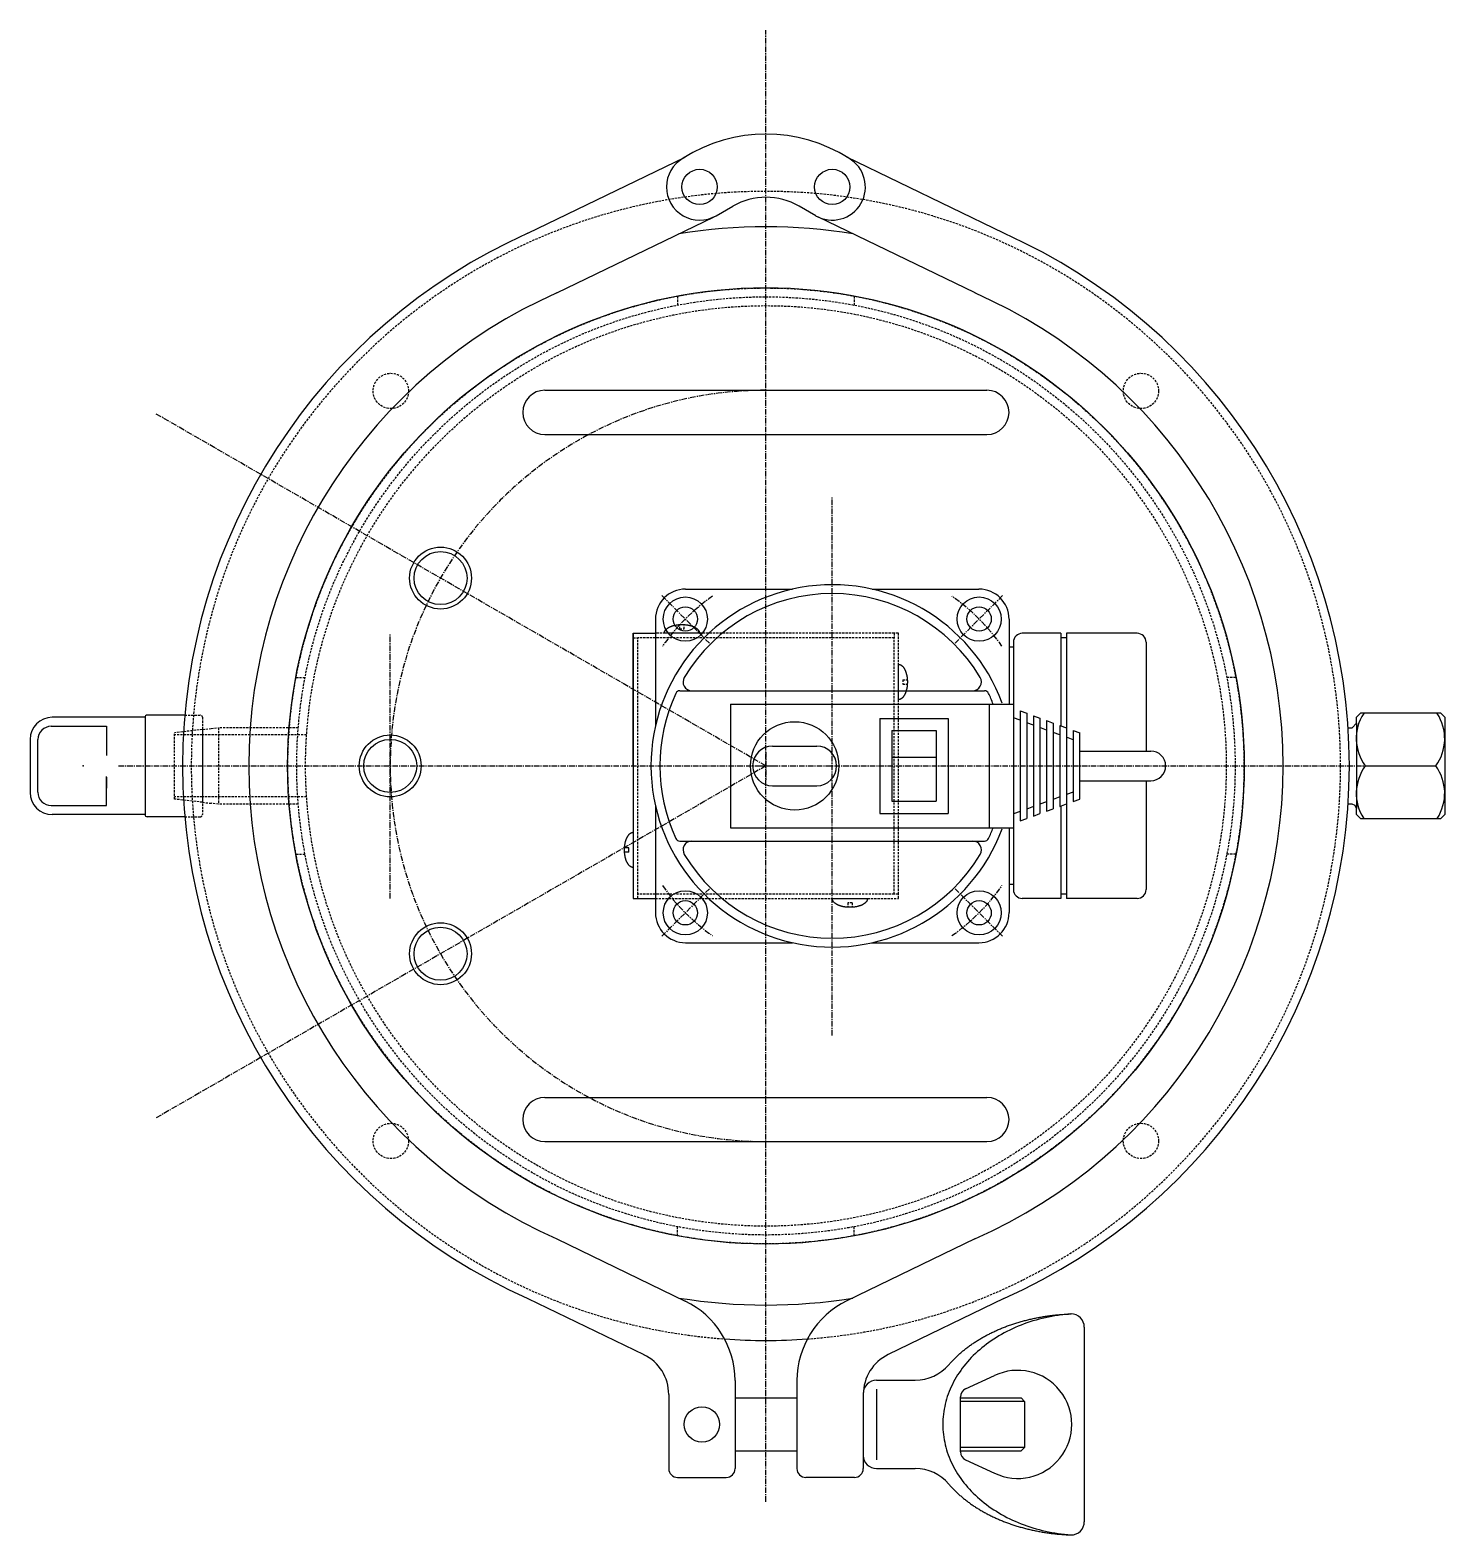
# Model space of a CAD drawing. Extents: x 248 to 1301, y 18 to 1271.
# Drawn here: x 250 to 570.1, y 930.5 to 1271 of the extents above; entities that cross this region are included whole.
import ezdxf

# ---------------------------------------------------------------- set-up
doc = ezdxf.new("R2010")
doc.units = 0
doc.linetypes.add('CENTER', pattern=[2, 1.25, -0.25, 0.25, -0.25])
doc.linetypes.add('DASHED', pattern=[0.75, 0.5, -0.25])
doc.layers.get('0').update_dxf_attribs({"linetype": 'CONTINUOUS'})
doc.layers.add('CENTER', color=1, linetype='CENTER')

msp = doc.modelspace()

# ---------------------------------------------------------------- linework, layer by layer
at = {"color": 7, "linetype": 'CONTINUOUS'}
for p, q in [((362.67, 1225.03), (398.23, 1242.27)), ((470.35, 1225.03), (434.79, 1242.27)), ((405.25, 1229.02), (409.01, 1231.19)), ((427.77, 1229.02), (424.01, 1231.19)), ((369.21, 1211.53), (404.77, 1228.77)), ((463.81, 1211.53), (428.25, 1228.77)), ((366.5, 1189.52), (466.5, 1189.52)), ((366.5, 1179.52), (466.5, 1179.52)), ((398.3, 1144.52), (422.5, 1144.52)), ((440.5, 1144.52), (464.7, 1144.52)), ((391.5, 1137.72), (391.5, 1113.52)), ((471.5, 1137.72), (471.5, 1118.52)), ((386.5, 1134.52), (391.5, 1134.52)), ((386.5, 1134.52), (391.5, 1134.52)), ((386.5, 1104.52), (386.5, 1134.52)), ((386.5, 1134.52), (386.5, 1133.52)), ((401.48, 1134.52), (393.52, 1134.52)), ((483.25, 1134.52), (474.5, 1134.52)), ((483.25, 1134.52), (483.25, 1113.57)), ((484.5, 1134.52), (484.5, 1074.52)), ((500.5, 1134.52), (484.5, 1134.52)), ((386.5, 1133.52), (386.5, 1074.52)), ((386.5, 1133.52), (386.5, 1133.52)), ((472.5, 1131.38), (471.5, 1131.38)), ((472.5, 1132.52), (472.5, 1076.52)), ((484.5, 1133.52), (483.25, 1133.52)), ((502.5, 1132.52), (502.5, 1107.87)), ((397.03, 1121.52), (465.97, 1121.52)), ((408.5, 1118.52), (472.5, 1118.52)), ((408.5, 1118.52), (408.5, 1090.52)), ((467, 1118.52), (467, 1090.52)), ((472.5, 1118.52), (472.5, 1090.52)), ((474, 1116.97), (474, 1092.07)), ((474, 1116.97), (475.5, 1116.42)), ((254.81, 1113.48), (267.35, 1113.48)), ((276.03, 1115.52), (255.03, 1115.52)), ((267.35, 1113.48), (267.35, 1106.91)), ((276.03, 1115.52), (276.03, 1093.52)), ((285.01, 1116.02), (276.53, 1116.02)), ((442.25, 1115.27), (442.25, 1093.77)), ((442.25, 1115.27), (457.75, 1115.27)), ((457.75, 1115.27), (457.75, 1093.77)), ((474, 1114.84), (472.5, 1115.39)), ((475.5, 1116.42), (475.5, 1092.62)), ((477, 1113.74), (475.5, 1114.29)), ((477, 1115.87), (477, 1093.17)), ((477, 1115.87), (478.5, 1115.32)), ((478.5, 1115.32), (478.5, 1093.72)), ((480, 1114.77), (480, 1094.27)), ((480, 1114.77), (481.5, 1114.22)), ((481.5, 1114.22), (481.5, 1094.82)), ((483, 1113.67), (483, 1095.37)), ((483, 1113.67), (484.5, 1113.12)), ((549.11, 1113.17), (550.11, 1114.17)), ((550.11, 1115.52), (551.11, 1116.52)), ((550.11, 1114.17), (550.11, 1115.52)), ((550.11, 1114.17), (550.11, 1094.87)), ((551.11, 1116.52), (569.11, 1116.52)), ((569.11, 1116.52), (570.11, 1115.52)), ((570.11, 1115.52), (570.11, 1093.52)), ((250.03, 1110.52), (250.03, 1098.52)), ((251.81, 1098.55), (251.81, 1110.48)), ((445, 1112.52), (445, 1096.52)), ((445, 1112.52), (455, 1112.52)), ((455, 1112.52), (455, 1096.52)), ((480, 1112.64), (478.5, 1113.19)), ((483, 1111.54), (481.5, 1112.09)), ((484.5, 1113.12), (484.5, 1095.92)), ((486, 1110.44), (484.5, 1110.99)), ((486, 1112.57), (486, 1096.47)), ((486, 1112.57), (487.5, 1112.02)), ((487.5, 1097.02), (487.5, 1112.02)), ((548.21, 1113.17), (549.11, 1113.17)), ((418, 1109.02), (428, 1109.02)), ((487.5, 1107.87), (503.58, 1107.87)), ((386.5, 1104.52), (386.5, 1074.52)), ((445, 1106.52), (455, 1106.52)), ((552.11, 1104.52), (568.09, 1104.52)), ((267.35, 1095.55), (267.35, 1102.12)), ((267.35, 1101.99), (267.35, 1099.45)), ((418, 1100.02), (428, 1100.02)), ((487.5, 1101.17), (503.58, 1101.17)), ((502.5, 1101.17), (502.5, 1076.52)), ((445, 1096.52), (455, 1096.52)), ((483, 1097.5), (481.5, 1096.95)), ((486, 1098.6), (484.5, 1098.05)), ((486, 1096.47), (487.5, 1097.02)), ((254.81, 1095.55), (267.35, 1095.55)), ((276.03, 1093.52), (255.03, 1093.52)), ((276.03, 1093.52), (272.39, 1093.52)), ((285.01, 1093.02), (276.53, 1093.02)), ((391.5, 1095.52), (391.5, 1071.32)), ((442.25, 1093.77), (457.75, 1093.77)), ((474, 1094.2), (472.5, 1093.65)), ((477, 1095.3), (475.5, 1094.75)), ((477, 1093.17), (478.5, 1093.72)), ((480, 1096.4), (478.5, 1095.85)), ((480, 1094.27), (481.5, 1094.82)), ((483, 1095.37), (484.5, 1095.92)), ((483.25, 1095.46), (483.25, 1074.52)), ((549.11, 1095.87), (548.21, 1095.87)), ((549.81, 1095.57), (549.11, 1095.87)), ((550.11, 1094.87), (549.81, 1095.57)), ((550.11, 1093.52), (550.11, 1094.87)), ((550.11, 1093.52), (551.11, 1092.52)), ((569.11, 1092.52), (570.11, 1093.52)), ((408.5, 1090.52), (472.5, 1090.52)), ((471.5, 1090.52), (471.5, 1071.32)), ((474, 1092.07), (475.5, 1092.62)), ((569.11, 1092.52), (551.11, 1092.52)), ((386.5, 1089.5), (386.5, 1081.53)), ((397.03, 1087.52), (465.97, 1087.52)), ((385.5, 1086.02), (384.52, 1086.02)), ((385.5, 1085.02), (384.52, 1085.02)), ((385.5, 1085.02), (385.5, 1086.02)), ((472.5, 1077.65), (471.5, 1077.65)), ((386.5, 1074.52), (391.5, 1074.52)), ((387.5, 1074.52), (391.5, 1074.52)), ((483.25, 1074.52), (474.5, 1074.52)), ((484.5, 1075.51), (483.25, 1075.51)), ((500.5, 1074.52), (484.5, 1074.52)), ((398.3, 1064.52), (422.5, 1064.52)), ((440.5, 1064.52), (464.7, 1064.52)), ((366.5, 1029.52), (466.5, 1029.52)), ((366.5, 1019.52), (466.5, 1019.52)), ((369.21, 997.5), (398.24, 983.43)), ((463.79, 997.5), (434.8, 983.45)), ((362.67, 984), (388.88, 971.3)), ((470.33, 984), (444.16, 971.32)), ((488.52, 977.53), (488.52, 933.51)), ((409.52, 965.43), (409.52, 945.52)), ((423.52, 965.45), (423.52, 945.52)), ((441.52, 965.52), (450.28, 965.52)), ((461.68, 963.55), (468.18, 966.55)), ((394.52, 962.3), (394.52, 945.52)), ((409.5, 961.52), (423.5, 961.52)), ((438.52, 962.52), (438.52, 948.52)), ((438.52, 962.32), (438.52, 945.52)), ((441.52, 963.52), (441.52, 947.52)), ((441.52, 963.52), (441.52, 947.52)), ((460.52, 949.3), (460.52, 961.74)), ((460.52, 961.52), (474.22, 961.52)), ((475.02, 960.72), (460.52, 960.72)), ((474.22, 961.52), (475.02, 960.72)), ((475.02, 960.72), (475.02, 950.32)), ((438.52, 959.18), (438.52, 945.52)), ((475.02, 950.32), (460.52, 950.32)), ((474.22, 949.52), (475.02, 950.32)), ((409.5, 949.52), (423.5, 949.52)), ((460.52, 949.52), (474.22, 949.52)), ((461.68, 947.48), (468.18, 944.49)), ((396.52, 943.52), (407.52, 943.52)), ((436.52, 943.52), (425.52, 943.52)), ((441.52, 945.52), (450.28, 945.52))]:
    msp.add_line(p, q, dxfattribs=at)
at = {"color": 3, "linetype": 'DASHED'}
for p, q in [((396.5, 1210.8), (396.5, 1208.77)), ((436.5, 1210.8), (436.5, 1208.77)), ((445.5, 1134.52), (391.5, 1134.52)), ((397, 1135.52), (397, 1136.5)), ((397, 1135.52), (398, 1135.52)), ((398, 1135.52), (398, 1136.5)), ((445.5, 1134.52), (445.5, 1133.52)), ((446.5, 1134.52), (445.5, 1134.52)), ((446.5, 1075.52), (446.5, 1134.52)), ((386.5, 1133.52), (387.5, 1133.52)), ((387.5, 1075.52), (387.5, 1133.52)), ((445.5, 1133.52), (387.5, 1133.52)), ((445.5, 1075.52), (445.5, 1133.52)), ((446.5, 1119.53), (446.5, 1127.5)), ((310.22, 1124.52), (312.25, 1124.52)), ((447.5, 1124.02), (447.5, 1123.02)), ((447.5, 1124.02), (448.49, 1124.02)), ((522.79, 1124.52), (520.75, 1124.52)), ((447.5, 1123.02), (448.49, 1123.02)), ((285.01, 1116.02), (288.53, 1116.02)), ((289.03, 1115.52), (289.03, 1093.52)), ((289.03, 1112.75), (282.68, 1112.02)), ((282.68, 1097.02), (282.68, 1112.02)), ((289.03, 1111.52), (282.68, 1111.52)), ((289.03, 1112.75), (291, 1112.97)), ((289.03, 1112.75), (289.03, 1096.29)), ((312.59, 1111.52), (289.03, 1111.52)), ((291, 1112.97), (292.68, 1113.17)), ((292.68, 1113.17), (292.68, 1095.87)), ((310.68, 1113.17), (292.68, 1113.17)), ((289.03, 1097.52), (282.68, 1097.52)), ((289.03, 1096.29), (282.68, 1097.02)), ((312.59, 1097.52), (289.03, 1097.52)), ((285.01, 1093.02), (288.53, 1093.02)), ((289.03, 1096.29), (291, 1096.06)), ((292.68, 1095.87), (291, 1096.06)), ((310.68, 1095.87), (292.68, 1095.87)), ((310.22, 1084.52), (312.25, 1084.52)), ((522.79, 1084.52), (520.75, 1084.52)), ((445.5, 1075.52), (387.5, 1075.52)), ((387.5, 1074.52), (387.5, 1075.52)), ((391.5, 1074.52), (446.5, 1074.52)), ((431.52, 1074.52), (439.48, 1074.52)), ((436, 1073.52), (435, 1073.52)), ((435, 1073.52), (435, 1072.53)), ((436, 1073.52), (436, 1072.53)), ((446.5, 1075.52), (445.5, 1075.52)), ((446.5, 1074.52), (446.5, 1075.52)), ((396.5, 998.23), (396.5, 1000.27)), ((436.5, 998.23), (436.5, 1000.27))]:
    msp.add_line(p, q, dxfattribs=at)
for points in [[(393.52, 1134.52, 0), (393.52, 1134.57, 0), (393.52, 1134.61, 0), (393.53, 1134.66, 0), (393.54, 1134.71, 0), (393.55, 1134.76, 0), (393.56, 1134.81, 0), (393.58, 1134.86, 0), (393.59, 1134.91, 0), (393.61, 1134.95, 0), (393.64, 1135, 0), (393.66, 1135.05, 0), (393.69, 1135.1, 0), (393.72, 1135.14, 0), (393.75, 1135.19, 0), (393.78, 1135.24, 0), (393.82, 1135.28, 0), (393.86, 1135.33, 0), (393.9, 1135.37, 0), (393.94, 1135.42, 0), (393.99, 1135.46, 0), (394.04, 1135.5, 0), (394.08, 1135.54, 0), (394.13, 1135.59, 0), (394.19, 1135.63, 0), (394.24, 1135.67, 0), (394.3, 1135.71, 0), (394.36, 1135.75, 0), (394.42, 1135.79, 0), (394.48, 1135.82, 0), (394.55, 1135.86, 0), (394.62, 1135.9, 0), (394.68, 1135.93, 0), (394.75, 1135.97, 0), (394.83, 1136, 0), (394.9, 1136.03, 0), (394.97, 1136.06, 0), (395.05, 1136.09, 0), (395.13, 1136.12, 0), (395.21, 1136.15, 0), (395.29, 1136.18, 0), (395.37, 1136.21, 0), (395.45, 1136.23, 0), (395.54, 1136.26, 0), (395.62, 1136.28, 0), (395.71, 1136.3, 0), (395.8, 1136.32, 0), (395.89, 1136.34, 0), (395.98, 1136.36, 0), (396.07, 1136.38, 0), (396.16, 1136.4, 0), (396.25, 1136.42, 0), (396.34, 1136.43, 0), (396.44, 1136.44, 0), (396.53, 1136.46, 0), (396.63, 1136.47, 0), (396.72, 1136.48, 0), (396.82, 1136.49, 0), (396.92, 1136.49, 0), (397.01, 1136.5, 0), (397.11, 1136.51, 0), (397.21, 1136.51, 0), (397.31, 1136.51, 0), (397.4, 1136.52, 0), (397.5, 1136.52, 0), (397.6, 1136.52, 0), (397.7, 1136.51, 0), (397.79, 1136.51, 0), (397.89, 1136.51, 0), (397.99, 1136.5, 0), (398.08, 1136.49, 0), (398.18, 1136.49, 0), (398.28, 1136.48, 0), (398.37, 1136.47, 0), (398.47, 1136.46, 0), (398.56, 1136.44, 0), (398.66, 1136.43, 0), (398.75, 1136.42, 0), (398.84, 1136.4, 0), (398.94, 1136.38, 0), (399.02, 1136.36, 0), (399.12, 1136.34, 0), (399.2, 1136.32, 0), (399.29, 1136.3, 0), (399.38, 1136.28, 0), (399.46, 1136.26, 0), (399.55, 1136.23, 0), (399.63, 1136.21, 0), (399.71, 1136.18, 0), (399.8, 1136.15, 0), (399.87, 1136.12, 0), (399.95, 1136.09, 0), (400.03, 1136.06, 0), (400.1, 1136.03, 0), (400.18, 1136, 0), (400.25, 1135.97, 0), (400.32, 1135.93, 0), (400.39, 1135.9, 0), (400.45, 1135.86, 0), (400.52, 1135.82, 0), (400.58, 1135.79, 0), (400.64, 1135.75, 0), (400.7, 1135.71, 0), (400.76, 1135.67, 0), (400.81, 1135.63, 0), (400.87, 1135.59, 0), (400.92, 1135.54, 0), (400.97, 1135.5, 0), (401.01, 1135.46, 0), (401.06, 1135.42, 0), (401.1, 1135.37, 0), (401.14, 1135.33, 0), (401.18, 1135.28, 0), (401.22, 1135.24, 0), (401.25, 1135.19, 0), (401.28, 1135.14, 0), (401.31, 1135.1, 0), (401.34, 1135.05, 0), (401.37, 1135, 0), (401.39, 1134.95, 0), (401.41, 1134.91, 0), (401.43, 1134.86, 0), (401.44, 1134.81, 0), (401.45, 1134.76, 0), (401.46, 1134.71, 0), (401.47, 1134.66, 0), (401.48, 1134.61, 0), (401.48, 1134.57, 0), (401.49, 1134.52, 0)], [(446.5, 1127.5, 0), (446.55, 1127.5, 0), (446.6, 1127.5, 0), (446.65, 1127.49, 0), (446.7, 1127.48, 0), (446.75, 1127.47, 0), (446.79, 1127.46, 0), (446.84, 1127.44, 0), (446.89, 1127.42, 0), (446.94, 1127.4, 0), (446.99, 1127.38, 0), (447.03, 1127.36, 0), (447.08, 1127.33, 0), (447.13, 1127.3, 0), (447.18, 1127.27, 0), (447.22, 1127.23, 0), (447.27, 1127.2, 0), (447.31, 1127.16, 0), (447.36, 1127.12, 0), (447.4, 1127.07, 0), (447.44, 1127.03, 0), (447.49, 1126.98, 0), (447.53, 1126.93, 0), (447.57, 1126.88, 0), (447.61, 1126.83, 0), (447.65, 1126.77, 0), (447.69, 1126.72, 0), (447.73, 1126.66, 0), (447.77, 1126.6, 0), (447.81, 1126.53, 0), (447.84, 1126.47, 0), (447.88, 1126.4, 0), (447.92, 1126.33, 0), (447.95, 1126.26, 0), (447.98, 1126.19, 0), (448.01, 1126.12, 0), (448.05, 1126.04, 0), (448.08, 1125.97, 0), (448.11, 1125.89, 0), (448.14, 1125.81, 0), (448.16, 1125.73, 0), (448.19, 1125.65, 0), (448.22, 1125.56, 0), (448.24, 1125.48, 0), (448.26, 1125.39, 0), (448.29, 1125.31, 0), (448.31, 1125.22, 0), (448.33, 1125.13, 0), (448.35, 1125.04, 0), (448.37, 1124.95, 0), (448.38, 1124.86, 0), (448.4, 1124.77, 0), (448.42, 1124.67, 0), (448.43, 1124.58, 0), (448.44, 1124.48, 0), (448.45, 1124.39, 0), (448.46, 1124.29, 0), (448.47, 1124.2, 0), (448.48, 1124.1, 0), (448.49, 1124, 0), (448.49, 1123.91, 0), (448.5, 1123.81, 0), (448.5, 1123.71, 0), (448.5, 1123.61, 0), (448.5, 1123.52, 0), (448.5, 1123.42, 0), (448.5, 1123.32, 0), (448.5, 1123.22, 0), (448.49, 1123.13, 0), (448.49, 1123.03, 0), (448.48, 1122.93, 0), (448.47, 1122.84, 0), (448.46, 1122.74, 0), (448.45, 1122.64, 0), (448.44, 1122.55, 0), (448.43, 1122.45, 0), (448.42, 1122.36, 0), (448.4, 1122.27, 0), (448.38, 1122.17, 0), (448.37, 1122.08, 0), (448.35, 1121.99, 0), (448.33, 1121.9, 0), (448.31, 1121.81, 0), (448.29, 1121.73, 0), (448.26, 1121.64, 0), (448.24, 1121.55, 0), (448.22, 1121.47, 0), (448.19, 1121.39, 0), (448.16, 1121.3, 0), (448.14, 1121.22, 0), (448.11, 1121.14, 0), (448.08, 1121.07, 0), (448.05, 1120.99, 0), (448.01, 1120.91, 0), (447.98, 1120.84, 0), (447.95, 1120.77, 0), (447.92, 1120.7, 0), (447.88, 1120.63, 0), (447.84, 1120.56, 0), (447.81, 1120.5, 0), (447.77, 1120.44, 0), (447.73, 1120.38, 0), (447.69, 1120.32, 0), (447.65, 1120.26, 0), (447.61, 1120.2, 0), (447.57, 1120.15, 0), (447.53, 1120.1, 0), (447.49, 1120.05, 0), (447.44, 1120, 0), (447.4, 1119.96, 0), (447.36, 1119.92, 0), (447.31, 1119.87, 0), (447.27, 1119.84, 0), (447.22, 1119.8, 0), (447.18, 1119.77, 0), (447.13, 1119.73, 0), (447.08, 1119.7, 0), (447.03, 1119.68, 0), (446.99, 1119.65, 0), (446.94, 1119.63, 0), (446.89, 1119.61, 0), (446.84, 1119.59, 0), (446.79, 1119.58, 0), (446.75, 1119.56, 0), (446.7, 1119.55, 0), (446.65, 1119.54, 0), (446.6, 1119.54, 0), (446.55, 1119.53, 0), (446.5, 1119.53, 0)], [(439.48, 1074.52, 0), (439.48, 1074.47, 0), (439.48, 1074.42, 0), (439.47, 1074.37, 0), (439.46, 1074.32, 0), (439.45, 1074.27, 0), (439.44, 1074.22, 0), (439.43, 1074.17, 0), (439.41, 1074.13, 0), (439.39, 1074.08, 0), (439.37, 1074.03, 0), (439.34, 1073.98, 0), (439.31, 1073.94, 0), (439.28, 1073.89, 0), (439.25, 1073.84, 0), (439.22, 1073.8, 0), (439.18, 1073.75, 0), (439.14, 1073.71, 0), (439.1, 1073.66, 0), (439.06, 1073.62, 0), (439.01, 1073.57, 0), (438.97, 1073.53, 0), (438.92, 1073.49, 0), (438.87, 1073.45, 0), (438.81, 1073.41, 0), (438.76, 1073.36, 0), (438.7, 1073.33, 0), (438.64, 1073.29, 0), (438.58, 1073.25, 0), (438.52, 1073.21, 0), (438.45, 1073.17, 0), (438.39, 1073.14, 0), (438.32, 1073.1, 0), (438.25, 1073.07, 0), (438.18, 1073.03, 0), (438.1, 1073, 0), (438.03, 1072.97, 0), (437.95, 1072.94, 0), (437.87, 1072.91, 0), (437.8, 1072.88, 0), (437.71, 1072.85, 0), (437.63, 1072.83, 0), (437.55, 1072.8, 0), (437.46, 1072.78, 0), (437.38, 1072.75, 0), (437.29, 1072.73, 0), (437.2, 1072.71, 0), (437.12, 1072.69, 0), (437.02, 1072.67, 0), (436.93, 1072.65, 0), (436.84, 1072.63, 0), (436.75, 1072.62, 0), (436.66, 1072.6, 0), (436.56, 1072.59, 0), (436.47, 1072.58, 0), (436.37, 1072.57, 0), (436.28, 1072.55, 0), (436.18, 1072.55, 0), (436.08, 1072.54, 0), (435.99, 1072.53, 0), (435.89, 1072.53, 0), (435.79, 1072.52, 0), (435.7, 1072.52, 0), (435.6, 1072.52, 0), (435.5, 1072.52, 0), (435.4, 1072.52, 0), (435.31, 1072.52, 0), (435.21, 1072.52, 0), (435.11, 1072.53, 0), (435.01, 1072.53, 0), (434.92, 1072.54, 0), (434.82, 1072.55, 0), (434.72, 1072.55, 0), (434.63, 1072.57, 0), (434.53, 1072.58, 0), (434.44, 1072.59, 0), (434.34, 1072.6, 0), (434.25, 1072.62, 0), (434.16, 1072.63, 0), (434.07, 1072.65, 0), (433.98, 1072.67, 0), (433.89, 1072.69, 0), (433.8, 1072.71, 0), (433.71, 1072.73, 0), (433.62, 1072.75, 0), (433.54, 1072.78, 0), (433.45, 1072.8, 0), (433.37, 1072.83, 0), (433.29, 1072.85, 0), (433.21, 1072.88, 0), (433.13, 1072.91, 0), (433.05, 1072.94, 0), (432.97, 1072.97, 0), (432.9, 1073, 0), (432.83, 1073.03, 0), (432.75, 1073.07, 0), (432.68, 1073.1, 0), (432.62, 1073.14, 0), (432.55, 1073.17, 0), (432.48, 1073.21, 0), (432.42, 1073.25, 0), (432.36, 1073.29, 0), (432.3, 1073.33, 0), (432.24, 1073.36, 0), (432.19, 1073.41, 0), (432.13, 1073.45, 0), (432.08, 1073.49, 0), (432.04, 1073.53, 0), (431.99, 1073.57, 0), (431.94, 1073.62, 0), (431.9, 1073.66, 0), (431.86, 1073.71, 0), (431.82, 1073.75, 0), (431.78, 1073.8, 0), (431.75, 1073.84, 0), (431.72, 1073.89, 0), (431.69, 1073.94, 0), (431.66, 1073.98, 0), (431.64, 1074.03, 0), (431.61, 1074.08, 0), (431.59, 1074.13, 0), (431.58, 1074.17, 0), (431.56, 1074.22, 0), (431.55, 1074.27, 0), (431.54, 1074.32, 0), (431.53, 1074.37, 0), (431.52, 1074.42, 0), (431.52, 1074.47, 0), (431.52, 1074.52, 0)]]:
    msp.add_polyline3d(points, dxfattribs=at)
at = {"color": 7, "linetype": 'CONTINUOUS'}
for points in [[(386.5, 1081.53, 0), (386.45, 1081.53, 0), (386.4, 1081.54, 0), (386.35, 1081.54, 0), (386.31, 1081.55, 0), (386.26, 1081.56, 0), (386.21, 1081.58, 0), (386.16, 1081.59, 0), (386.11, 1081.61, 0), (386.06, 1081.63, 0), (386.01, 1081.65, 0), (385.97, 1081.68, 0), (385.92, 1081.7, 0), (385.87, 1081.73, 0), (385.83, 1081.77, 0), (385.78, 1081.8, 0), (385.74, 1081.84, 0), (385.69, 1081.87, 0), (385.65, 1081.92, 0), (385.6, 1081.96, 0), (385.56, 1082, 0), (385.51, 1082.05, 0), (385.47, 1082.1, 0), (385.43, 1082.15, 0), (385.39, 1082.2, 0), (385.35, 1082.26, 0), (385.31, 1082.32, 0), (385.27, 1082.38, 0), (385.23, 1082.44, 0), (385.19, 1082.5, 0), (385.16, 1082.56, 0), (385.12, 1082.63, 0), (385.09, 1082.7, 0), (385.05, 1082.77, 0), (385.02, 1082.84, 0), (384.99, 1082.91, 0), (384.95, 1082.99, 0), (384.92, 1083.07, 0), (384.89, 1083.14, 0), (384.87, 1083.22, 0), (384.84, 1083.3, 0), (384.81, 1083.39, 0), (384.79, 1083.47, 0), (384.76, 1083.55, 0), (384.74, 1083.64, 0), (384.71, 1083.73, 0), (384.69, 1083.81, 0), (384.67, 1083.9, 0), (384.65, 1083.99, 0), (384.63, 1084.08, 0), (384.62, 1084.17, 0), (384.6, 1084.27, 0), (384.59, 1084.36, 0), (384.57, 1084.45, 0), (384.56, 1084.55, 0), (384.55, 1084.64, 0), (384.54, 1084.74, 0), (384.53, 1084.84, 0), (384.52, 1084.93, 0), (384.52, 1085.03, 0), (384.51, 1085.13, 0), (384.51, 1085.22, 0), (384.5, 1085.32, 0), (384.5, 1085.42, 0), (384.5, 1085.52, 0), (384.5, 1085.61, 0), (384.5, 1085.71, 0), (384.51, 1085.81, 0), (384.51, 1085.91, 0), (384.52, 1086, 0), (384.52, 1086.1, 0), (384.53, 1086.2, 0), (384.54, 1086.29, 0), (384.55, 1086.39, 0), (384.56, 1086.48, 0), (384.57, 1086.58, 0), (384.59, 1086.67, 0), (384.6, 1086.77, 0), (384.62, 1086.86, 0), (384.63, 1086.95, 0), (384.65, 1087.04, 0), (384.67, 1087.13, 0), (384.69, 1087.22, 0), (384.71, 1087.31, 0), (384.74, 1087.39, 0), (384.76, 1087.48, 0), (384.79, 1087.56, 0), (384.81, 1087.65, 0), (384.84, 1087.73, 0), (384.87, 1087.81, 0), (384.89, 1087.89, 0), (384.92, 1087.97, 0), (384.95, 1088.04, 0), (384.99, 1088.12, 0), (385.02, 1088.19, 0), (385.05, 1088.26, 0), (385.09, 1088.33, 0), (385.12, 1088.4, 0), (385.16, 1088.47, 0), (385.19, 1088.53, 0), (385.23, 1088.6, 0), (385.27, 1088.66, 0), (385.31, 1088.72, 0), (385.35, 1088.77, 0), (385.39, 1088.83, 0), (385.43, 1088.88, 0), (385.47, 1088.93, 0), (385.51, 1088.98, 0), (385.56, 1089.03, 0), (385.6, 1089.07, 0), (385.65, 1089.12, 0), (385.69, 1089.16, 0), (385.74, 1089.2, 0), (385.78, 1089.23, 0), (385.83, 1089.27, 0), (385.87, 1089.3, 0), (385.92, 1089.33, 0), (385.97, 1089.36, 0), (386.01, 1089.38, 0), (386.06, 1089.4, 0), (386.11, 1089.42, 0), (386.16, 1089.44, 0), (386.21, 1089.46, 0), (386.26, 1089.47, 0), (386.31, 1089.48, 0), (386.35, 1089.49, 0), (386.4, 1089.5, 0), (386.45, 1089.5, 0), (386.5, 1089.5, 0)], [(485.52, 980.52, 0), (484.79, 980.46, 0), (484.05, 980.38, 0), (483.32, 980.29, 0), (482.6, 980.19, 0), (481.87, 980.08, 0), (481.15, 979.95, 0), (480.44, 979.81, 0), (479.72, 979.66, 0), (479.01, 979.49, 0), (478.31, 979.32, 0), (477.62, 979.12, 0), (476.92, 978.92, 0), (476.24, 978.7, 0), (475.56, 978.48, 0), (474.89, 978.24, 0), (474.22, 977.98, 0), (473.57, 977.72, 0), (472.92, 977.44, 0), (472.28, 977.15, 0), (471.65, 976.85, 0), (471.02, 976.54, 0), (470.41, 976.22, 0), (469.81, 975.88, 0), (469.21, 975.54, 0), (468.63, 975.19, 0), (468.06, 974.82, 0), (467.49, 974.45, 0), (466.94, 974.06, 0), (466.4, 973.66, 0), (465.87, 973.26, 0), (465.36, 972.84, 0), (464.86, 972.42, 0), (464.36, 971.99, 0), (463.89, 971.54, 0), (463.42, 971.1, 0), (462.97, 970.64, 0), (462.53, 970.17, 0), (462.11, 969.7, 0), (461.7, 969.21, 0), (461.3, 968.72, 0), (460.92, 968.23, 0), (460.56, 967.72, 0), (460.2, 967.22, 0), (459.87, 966.7, 0), (459.55, 966.18, 0), (459.24, 965.65, 0), (458.95, 965.12, 0), (458.68, 964.58, 0), (458.42, 964.04, 0), (458.18, 963.49, 0), (457.95, 962.94, 0), (457.74, 962.38, 0), (457.54, 961.82, 0), (457.37, 961.26, 0), (457.21, 960.69, 0), (457.06, 960.13, 0), (456.94, 959.55, 0), (456.82, 958.98, 0), (456.73, 958.41, 0), (456.65, 957.83, 0), (456.6, 957.25, 0), (456.55, 956.67, 0), (456.53, 956.1, 0), (456.52, 955.52, 0), (456.53, 954.94, 0), (456.55, 954.36, 0), (456.6, 953.78, 0), (456.65, 953.2, 0), (456.73, 952.63, 0), (456.82, 952.05, 0), (456.94, 951.48, 0), (457.06, 950.91, 0), (457.21, 950.34, 0), (457.37, 949.77, 0), (457.54, 949.21, 0), (457.74, 948.65, 0), (457.95, 948.1, 0), (458.18, 947.54, 0), (458.42, 947, 0), (458.68, 946.45, 0), (458.95, 945.92, 0), (459.24, 945.38, 0), (459.55, 944.86, 0), (459.87, 944.33, 0), (460.2, 943.82, 0), (460.56, 943.31, 0), (460.92, 942.81, 0), (461.3, 942.31, 0), (461.7, 941.82, 0), (462.11, 941.34, 0), (462.53, 940.86, 0), (462.97, 940.4, 0), (463.42, 939.94, 0), (463.89, 939.49, 0), (464.36, 939.05, 0), (464.86, 938.61, 0), (465.36, 938.19, 0), (465.87, 937.77, 0), (466.4, 937.37, 0), (466.94, 936.97, 0), (467.49, 936.59, 0), (468.06, 936.21, 0), (468.63, 935.85, 0), (469.21, 935.49, 0), (469.81, 935.15, 0), (470.41, 934.81, 0), (471.02, 934.49, 0), (471.65, 934.18, 0), (472.28, 933.88, 0), (472.92, 933.59, 0), (473.57, 933.32, 0), (474.22, 933.05, 0), (474.89, 932.8, 0), (475.56, 932.56, 0), (476.24, 932.33, 0), (476.92, 932.11, 0), (477.62, 931.91, 0), (478.31, 931.72, 0), (479.01, 931.54, 0), (479.72, 931.37, 0), (480.44, 931.22, 0), (481.15, 931.08, 0), (481.87, 930.95, 0), (482.6, 930.84, 0), (483.32, 930.74, 0), (484.05, 930.65, 0), (484.79, 930.58, 0), (485.52, 930.52, 0)], [(457.87, 969.01, 0), (458.01, 969.17, 0), (458.14, 969.32, 0), (458.28, 969.48, 0), (458.42, 969.63, 0), (458.57, 969.78, 0), (458.71, 969.94, 0), (458.86, 970.09, 0), (459, 970.24, 0), (459.15, 970.39, 0), (459.3, 970.54, 0), (459.45, 970.69, 0), (459.61, 970.84, 0), (459.76, 970.99, 0), (459.92, 971.13, 0), (460.08, 971.28, 0), (460.24, 971.42, 0), (460.4, 971.57, 0), (460.56, 971.71, 0), (460.73, 971.85, 0), (460.89, 971.99, 0), (461.06, 972.13, 0), (461.23, 972.27, 0), (461.4, 972.41, 0), (461.57, 972.54, 0), (461.75, 972.68, 0), (461.92, 972.82, 0), (462.1, 972.95, 0), (462.28, 973.08, 0), (462.46, 973.22, 0), (462.64, 973.35, 0), (462.82, 973.48, 0), (463.01, 973.61, 0), (463.19, 973.74, 0), (463.38, 973.86, 0), (463.57, 973.99, 0), (463.76, 974.11, 0), (463.95, 974.24, 0), (464.14, 974.36, 0), (464.33, 974.48, 0), (464.53, 974.61, 0), (464.72, 974.73, 0), (464.92, 974.84, 0), (465.12, 974.96, 0), (465.32, 975.08, 0), (465.52, 975.2, 0), (465.73, 975.31, 0), (465.93, 975.42, 0), (466.14, 975.54, 0), (466.34, 975.65, 0), (466.55, 975.76, 0), (466.76, 975.87, 0), (466.97, 975.97, 0), (467.18, 976.08, 0), (467.39, 976.19, 0), (467.61, 976.29, 0), (467.82, 976.39, 0), (468.04, 976.5, 0), (468.26, 976.6, 0), (468.48, 976.7, 0), (468.69, 976.8, 0), (468.92, 976.89, 0), (469.14, 976.99, 0), (469.36, 977.09, 0), (469.58, 977.18, 0), (469.81, 977.27, 0), (470.03, 977.36, 0), (470.26, 977.46, 0), (470.49, 977.54, 0), (470.72, 977.63, 0), (470.95, 977.72, 0), (471.18, 977.8, 0), (471.41, 977.89, 0), (471.64, 977.97, 0), (471.88, 978.05, 0), (472.11, 978.13, 0), (472.35, 978.21, 0), (472.58, 978.29, 0), (472.82, 978.37, 0), (473.06, 978.44, 0), (473.3, 978.52, 0), (473.54, 978.59, 0), (473.78, 978.66, 0), (474.02, 978.73, 0), (474.26, 978.8, 0), (474.51, 978.87, 0), (474.75, 978.93, 0), (475, 979, 0), (475.24, 979.06, 0), (475.49, 979.13, 0), (475.74, 979.19, 0), (475.98, 979.25, 0), (476.23, 979.31, 0), (476.48, 979.36, 0), (476.73, 979.42, 0), (476.98, 979.47, 0), (477.23, 979.53, 0), (477.48, 979.58, 0), (477.74, 979.63, 0), (477.99, 979.68, 0), (478.24, 979.73, 0), (478.5, 979.77, 0), (478.75, 979.82, 0), (479.01, 979.86, 0), (479.26, 979.91, 0), (479.52, 979.95, 0), (479.77, 979.99, 0), (480.03, 980.02, 0), (480.29, 980.06, 0), (480.55, 980.1, 0), (480.81, 980.13, 0), (481.07, 980.17, 0), (481.32, 980.2, 0), (481.58, 980.23, 0), (481.85, 980.26, 0), (482.11, 980.28, 0), (482.37, 980.31, 0), (482.63, 980.34, 0), (482.89, 980.36, 0), (483.15, 980.38, 0), (483.41, 980.4, 0), (483.68, 980.42, 0), (483.94, 980.44, 0), (484.2, 980.46, 0), (484.46, 980.47, 0), (484.73, 980.48, 0), (484.99, 980.5, 0), (485.26, 980.51, 0), (485.52, 980.52, 0)], [(457.87, 942.02, 0), (458.01, 941.87, 0), (458.14, 941.71, 0), (458.28, 941.56, 0), (458.42, 941.4, 0), (458.57, 941.25, 0), (458.71, 941.09, 0), (458.86, 940.94, 0), (459, 940.79, 0), (459.15, 940.64, 0), (459.3, 940.49, 0), (459.45, 940.34, 0), (459.61, 940.2, 0), (459.76, 940.05, 0), (459.92, 939.9, 0), (460.08, 939.76, 0), (460.24, 939.61, 0), (460.4, 939.47, 0), (460.56, 939.33, 0), (460.73, 939.18, 0), (460.89, 939.04, 0), (461.06, 938.9, 0), (461.23, 938.76, 0), (461.4, 938.63, 0), (461.57, 938.49, 0), (461.75, 938.35, 0), (461.92, 938.22, 0), (462.1, 938.08, 0), (462.28, 937.95, 0), (462.46, 937.82, 0), (462.64, 937.69, 0), (462.82, 937.56, 0), (463.01, 937.43, 0), (463.19, 937.3, 0), (463.38, 937.17, 0), (463.57, 937.04, 0), (463.76, 936.92, 0), (463.95, 936.79, 0), (464.14, 936.67, 0), (464.33, 936.55, 0), (464.53, 936.43, 0), (464.72, 936.31, 0), (464.92, 936.19, 0), (465.12, 936.07, 0), (465.32, 935.95, 0), (465.52, 935.84, 0), (465.73, 935.72, 0), (465.93, 935.61, 0), (466.14, 935.5, 0), (466.34, 935.39, 0), (466.55, 935.28, 0), (466.76, 935.17, 0), (466.97, 935.06, 0), (467.18, 934.95, 0), (467.39, 934.85, 0), (467.61, 934.74, 0), (467.82, 934.64, 0), (468.04, 934.54, 0), (468.26, 934.43, 0), (468.48, 934.34, 0), (468.69, 934.24, 0), (468.92, 934.14, 0), (469.14, 934.04, 0), (469.36, 933.95, 0), (469.58, 933.85, 0), (469.81, 933.76, 0), (470.03, 933.67, 0), (470.26, 933.58, 0), (470.49, 933.49, 0), (470.72, 933.4, 0), (470.95, 933.31, 0), (471.18, 933.23, 0), (471.41, 933.14, 0), (471.64, 933.06, 0), (471.88, 932.98, 0), (472.11, 932.9, 0), (472.35, 932.82, 0), (472.58, 932.74, 0), (472.82, 932.66, 0), (473.06, 932.59, 0), (473.3, 932.52, 0), (473.54, 932.44, 0), (473.78, 932.37, 0), (474.02, 932.3, 0), (474.26, 932.23, 0), (474.51, 932.16, 0), (474.75, 932.1, 0), (475, 932.03, 0), (475.24, 931.97, 0), (475.49, 931.91, 0), (475.74, 931.85, 0), (475.98, 931.78, 0), (476.23, 931.73, 0), (476.48, 931.67, 0), (476.73, 931.61, 0), (476.98, 931.56, 0), (477.23, 931.5, 0), (477.48, 931.45, 0), (477.74, 931.4, 0), (477.99, 931.35, 0), (478.24, 931.3, 0), (478.5, 931.26, 0), (478.75, 931.21, 0), (479.01, 931.17, 0), (479.26, 931.13, 0), (479.52, 931.09, 0), (479.77, 931.05, 0), (480.03, 931.01, 0), (480.29, 930.97, 0), (480.55, 930.93, 0), (480.81, 930.9, 0), (481.07, 930.87, 0), (481.32, 930.84, 0), (481.58, 930.8, 0), (481.85, 930.78, 0), (482.11, 930.75, 0), (482.37, 930.72, 0), (482.63, 930.7, 0), (482.89, 930.67, 0), (483.15, 930.65, 0), (483.41, 930.63, 0), (483.68, 930.61, 0), (483.94, 930.6, 0), (484.2, 930.58, 0), (484.46, 930.56, 0), (484.73, 930.55, 0), (484.99, 930.54, 0), (485.26, 930.53, 0), (485.52, 930.52, 0)]]:
    msp.add_polyline3d(points, dxfattribs=at)
for centre, radius in [((401.5, 1235.52), 4), ((431.5, 1235.52), 4), ((416.5, 1104.52), 108.21), ((342.89, 1147.02), 7), ((342.89, 1147.02), 6), ((398.27, 1137.75), 5), ((464.73, 1137.75), 5), ((398.27, 1137.75), 2.75), ((464.73, 1137.75), 2.75), ((423, 1104.52), 10), ((331.5, 1104.52), 7), ((331.5, 1104.52), 6), ((398.27, 1071.28), 5), ((464.73, 1071.28), 5), ((398.27, 1071.28), 2.75), ((464.73, 1071.28), 2.75), ((342.89, 1062.02), 7), ((342.89, 1062.02), 6), ((402.02, 955.52), 4)]:
    msp.add_circle(centre, radius, dxfattribs=at)
at = {"color": 3, "linetype": 'DASHED'}
for centre, radius in [((416.5, 1104.52), 108.15), ((416.5, 1104.52), 106.15), ((416.5, 1104.52), 104.15), ((331.65, 1189.37), 4), ((501.35, 1189.37), 4), ((331.65, 1019.66), 4), ((501.35, 1019.66), 4)]:
    msp.add_circle(centre, radius, dxfattribs=at)
at = {"color": 7, "linetype": 'CONTINUOUS'}
for centre, radius, start, end in [((416.5, 1212.76), 34.74, 57.336, 122.6612), ((401.5, 1235.52), 7.5, 120, 300), ((431.5, 1235.52), 7.5, 240, 60), ((416.51, 1218.2), 15, 60, 120), ((416.52, 1104.52), 122, 80.7261, 99.2901), ((416.5, 1104.52), 131.99, 114.0679, 245.9321), ((416.5, 1104.52), 131.99, 294.0679, 65.9321), ((416.5, 1104.52), 117, 113.842, 246.158), ((416.5, 1104.52), 117, 293.842, 66.158), ((366.5, 1184.52), 5, 90, 270), ((466.5, 1184.52), 5, 270, 90), ((431.5, 1104.52), 41, 20.2755, 339.7245), ((398.3, 1137.72), 6.8, 90, 180), ((464.7, 1137.72), 6.8, 0, 90), ((431.5, 1104.52), 39, 30.8981, 149.1019), ((474.5, 1132.52), 2, 90, 180), ((500.5, 1132.52), 2, 0, 90), ((399.75, 1123.52), 2, 149.1019, 270), ((463.25, 1123.52), 2, 270, 30.8981), ((431.5, 1104.52), 39, 155.0989, 204.9011), ((397.03, 1120.52), 1, 90, 155.0989), ((465.97, 1120.52), 1, 24.9011, 90), ((431.5, 1104.52), 39, 21.0372, 24.9011), ((255.03, 1110.52), 5, 90, 180), ((254.81, 1110.48), 3, 90, 180), ((276.53, 1115.52), 0.5, 90, 180), ((560.47, 1110.72), 10.41, 146.9698, 216.5445), ((559.49, 1110.67), 10.57, 324.3975, 32.7523), ((418, 1104.52), 4.5, 90, 270), ((428, 1104.52), 4.5, 270, 90), ((503.58, 1104.52), 3.35, 270, 90), ((560.47, 1098.32), 10.41, 143.4555, 213.0302), ((559.49, 1098.36), 10.57, 327.2477, 35.6025), ((255.03, 1098.52), 5, 180, 270), ((254.81, 1098.55), 3, 180, 270), ((276.53, 1093.52), 0.5, 180, 270), ((431.5, 1104.52), 39, 335.0989, 338.9628), ((397.03, 1088.52), 1, 204.9011, 270), ((399.75, 1085.52), 2, 90, 210.8981), ((463.25, 1085.52), 2, 329.1019, 90), ((465.97, 1088.52), 1, 270, 335.0989), ((431.5, 1104.52), 39, 210.8981, 329.1019), ((474.5, 1076.52), 2, 180, 270), ((500.5, 1076.52), 2, 270, 0), ((398.3, 1071.32), 6.8, 180, 270), ((464.7, 1071.32), 6.8, 270, 0), ((366.5, 1024.52), 5, 90, 270), ((466.5, 1024.52), 5, 270, 90), ((416.52, 1104.52), 122, 260.7099, 279.2624), ((389.52, 965.43), 20, 360, 64.1441), ((443.52, 965.45), 20, 115.8559, 180), ((485.53, 977.53), 2.99, 359.8833, 90.2818), ((416.5, 1104.52), 130, 265.8808, 274.1324), ((384.52, 962.3), 10, 0, 64.1441), ((448.52, 962.32), 10, 115.8559, 180), ((450.28, 975.52), 10, 270, 319.4065), ((473.46, 955.52), 12.23, 244.4352, 115.5648), ((441.52, 962.52), 3, 90, 180), ((462.52, 961.74), 2, 114.741, 180), ((441.52, 948.52), 3, 180, 270), ((462.52, 949.3), 2, 180, 245.259), ((396.52, 945.52), 2, 180, 270), ((407.52, 945.52), 2, 270, 0), ((425.52, 945.52), 2, 180, 270), ((436.52, 945.52), 2, 270, 0), ((450.28, 935.52), 10, 40.5935, 90), ((485.53, 933.5), 2.99, 269.7182, 0.1167)]:
    msp.add_arc(centre, radius, start, end, dxfattribs=at)
at = {"color": 3, "linetype": 'DASHED'}
for centre, radius, start, end in [((416.5, 1104.52), 130, 274.1324, 265.8808), ((288.53, 1115.52), 0.5, 0, 90), ((288.53, 1093.52), 0.5, 270, 0)]:
    msp.add_arc(centre, radius, start, end, dxfattribs=at)
at = {"color": 7, "linetype": 'CONTINUOUS'}
msp.add_point((262.03, 1104.52), dxfattribs=at)
msp.add_point((262.03, 1104.52), dxfattribs=at)
at = {"layer": 'CENTER', "color": 1, "linetype": 'CENTER'}
for p, q in [((416.5, 938.02), (416.5, 1271.02)), ((416.5, 1104.52), (278.37, 1184.27)), ((431.5, 1043.52), (431.5, 1165.52)), ((392.96, 1143.06), (403.71, 1132.31)), ((470.04, 1143.06), (459.29, 1132.31)), ((331.5, 1074.52), (331.5, 1134.52)), ((416.5, 1107.66), (416.5, 1101.38)), ((270, 1104.52), (563, 1104.52)), ((416.5, 1104.52), (278.37, 1024.77)), ((414.27, 1104.52), (418.73, 1104.52)), ((403.71, 1076.73), (392.96, 1065.97)), ((459.29, 1076.73), (470.04, 1065.97))]:
    msp.add_line(p, q, dxfattribs=at)
for centre, radius, start, end in [((416.5, 1104.52), 85, 90, 270), ((431.5, 1104.52), 47, 125.1998, 144.8002), ((431.5, 1104.52), 47, 35.1998, 54.8002), ((431.5, 1104.52), 47, 215.1998, 234.8002), ((431.5, 1104.52), 47, 305.1998, 324.8002)]:
    msp.add_arc(centre, radius, start, end, dxfattribs=at)

doc.saveas('drawing.dxf')
